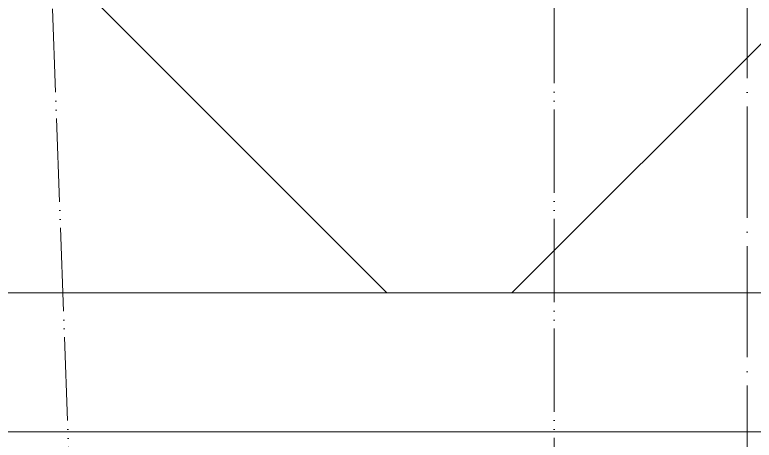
# Model space of a CAD drawing. Header units: millimetres. Extents: x -10051 to 73829, y -4843 to 44223.
# Drawn here: x 38317.8 to 38450.8, y 4651.7 to 4728.2 of the extents above; entities that cross this region are included whole.
import ezdxf

# ---------------------------------------------------------------- set-up
doc = ezdxf.new("R2010")
doc.units = ezdxf.units.MM
doc.linetypes.add('ADSK_Линия сетки', pattern=[25, 20, -2.5, 0, -2.5])
doc.linetypes.add('ADSK_Штрихпунктирная 2 точки_ш15 п1_5 п1_5 п1_5', pattern=[19.5, 15, -1.5, 0, -1.5, 0, -1.5])
doc.layers.add('Линии', color=7, linetype='Continuous', lineweight=9, true_color=0x00a600)
for name, color, linetype, lineweight in [('Оси', 7, 'Continuous', 9), ('Стены внутренние', 7, 'Continuous', 18), ('Стены штриховка', 7, 'Continuous', 9)]:
    doc.layers.add(name, color=color, linetype=linetype, lineweight=lineweight)

msp = doc.modelspace()

# ---------------------------------------------------------------- hatches: boundary and pattern name
at = {"layer": 'Стены внутренние', "lineweight": 9}
h = msp.add_hatch(dxfattribs=at)
h.set_pattern_fill('FP_3', color=256, style=0, pattern_type=2)
h.set_pattern_definition([(45, (0, 0), (-106.066, 106.066), []), (135, (0, 0), (-106.066, -106.066), [])])
h.paths.add_polyline_path([(38485, 4678.238), (38485, 4778.238), (36350, 4778.238), (36350, 4678.238), (38460, 4678.238)])
h.paths.add_polyline_path([(35314.283, 4678.238), (35320, 4678.238), (35320, 4778.238), (35310, 4778.238), (35310, 4678.238)])

# ---------------------------------------------------------------- linework, layer by layer
at = {"layer": 'Линии', "color": 7, "linetype": 'ADSK_Штрихпунктирная 2 точки_ш15 п1_5 п1_5 п1_5'}
for q in [(38184.835, 8565.209), (38414.835, 8565.209)]:
    msp.add_line((38414.835, 2253.428), q, dxfattribs=at)
at = {"layer": 'Оси', "linetype": 'ADSK_Линия сетки'}
msp.add_line((38449.565, -4043.06), (38449.565, 21362.957), dxfattribs=at)
at = {"layer": 'Стены штриховка'}
for p, q in [((36350, 4678.238), (38485, 4678.238)), ((38460, 4653.238), (36350, 4653.238))]:
    msp.add_line(p, q, dxfattribs=at)

doc.saveas('drawing.dxf')
